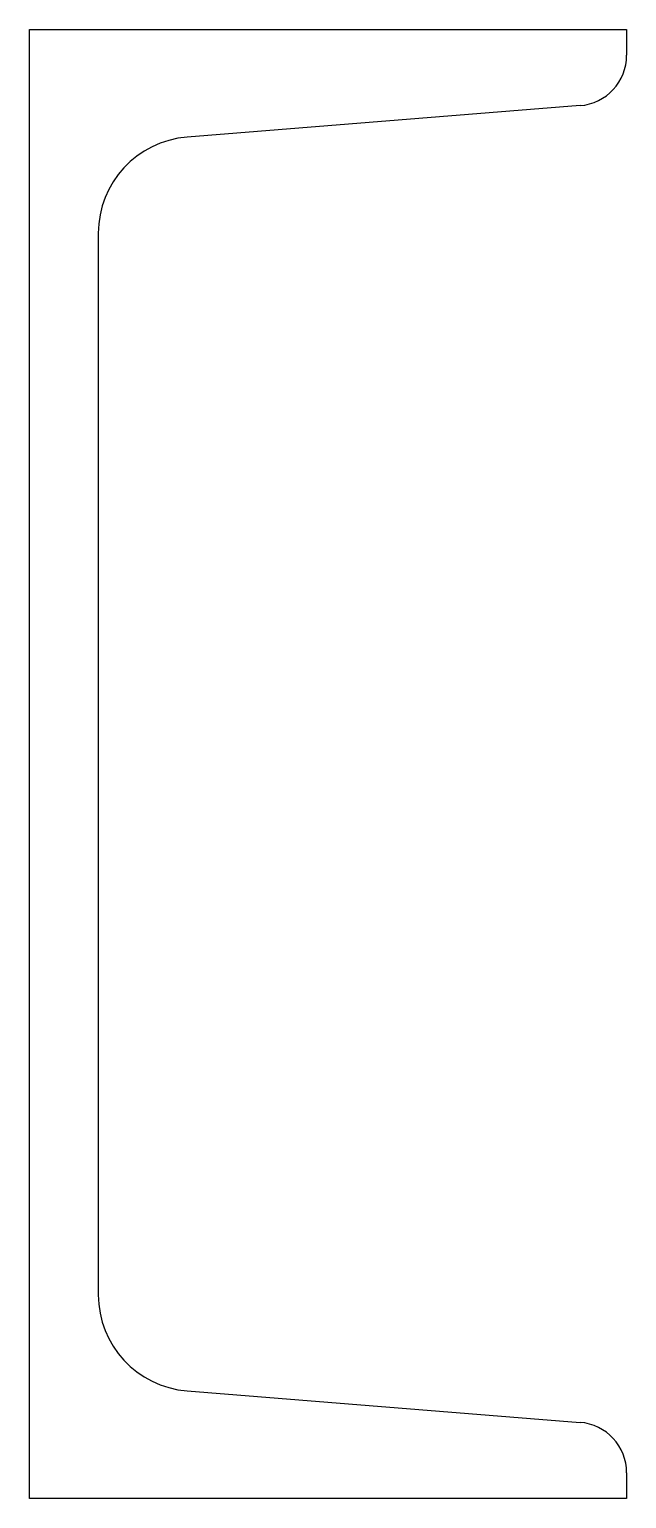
# Model space of a CAD drawing. Extents: x -16 to 182, y -80 to 80.
# Drawn here: x 117.5 to 182.5, y -80 to 80 of the extents above.
import ezdxf

# ---------------------------------------------------------------- set-up
doc = ezdxf.new("R2010")
doc.units = 0

msp = doc.modelspace()

# ---------------------------------------------------------------- linework, layer by layer
for p, q in [((117.5, -80), (117.5, 80)), ((117.5, 80), (182.5, 80)), ((182.5, 80), (182.5, 77.18)), ((177.44, 71.7), (134.66, 68.27)), ((125, 57.81), (125, -57.81)), ((134.66, -68.27), (177.44, -71.7)), ((182.5, -77.18), (182.5, -80)), ((182.5, -80), (117.5, -80))]:
    msp.add_line(p, q)
for centre, radius, start, end in [((177, 77.18), 5.5, 274.5832, 359.9806), ((135.5, 57.8), 10.5, 94.6026, 179.9513), ((135.5, -57.8), 10.5, 180.0487, 265.3974), ((177, -77.18), 5.5, 0.0194, 85.4168)]:
    msp.add_arc(centre, radius, start, end)

doc.saveas('drawing.dxf')
